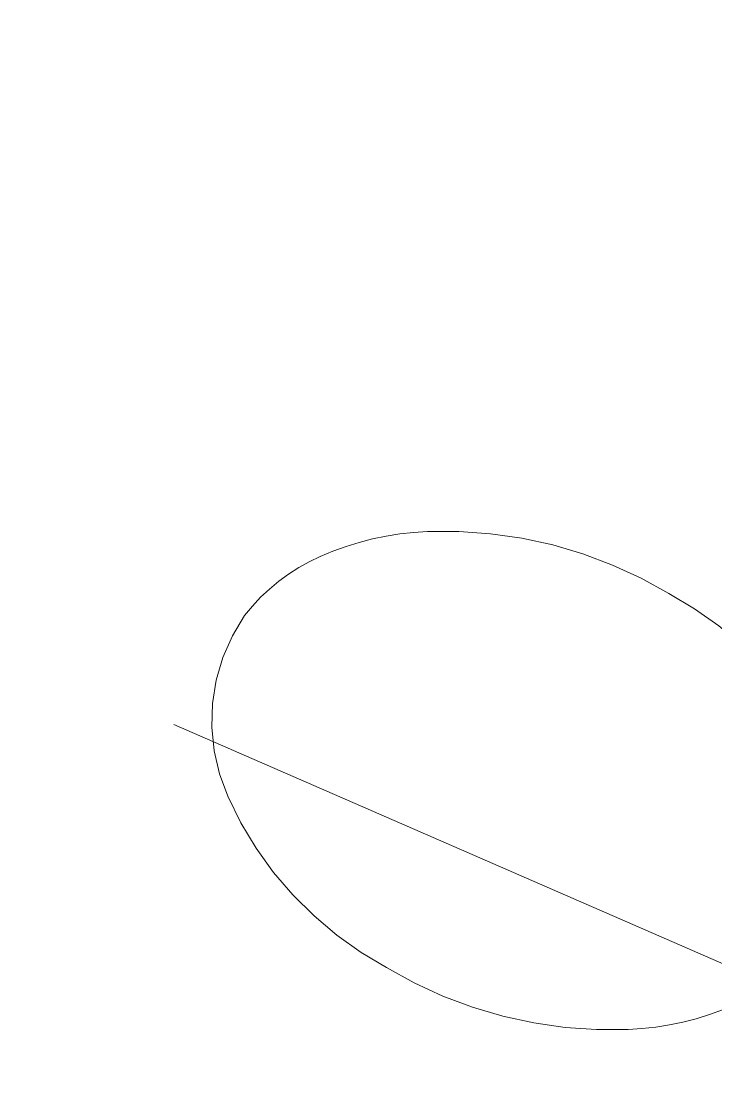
# Model space of a CAD drawing. Header units: millimetres. Extents: x -89663 to 74273, y -103666 to 18539.
# Drawn here: x -24286 to -23760, y -31972 to -31163 of the extents above; entities that cross this region are included whole.
import ezdxf
from ezdxf.enums import TextEntityAlignment as Align

# ---------------------------------------------------------------- set-up
doc = ezdxf.new("R2010")
doc.units = ezdxf.units.MM
doc.header["$MEASUREMENT"] = 0
doc.linetypes.add('Double Dashed', pattern=[1093.611073, 529.166651, -211.666656, 141.111112, -211.666656])
doc.layers.add('A-35-M_FFE_Fixed', color=7, linetype='Continuous')
doc.layers.add('New_A-15-MG_Structural_Grid_Phase_2', color=7, linetype='Continuous')
doc.layers.add('A-35-M_FFE_Fixed_Pen_No__93', color=8, linetype='Continuous', lineweight=13)
doc.layers.add('New_A-15-MG_Structural_Grid_Phase_2_Pen_No__222', color=7, linetype='Continuous', lineweight=13, true_color=0x65af33)
doc.styles.add('GENERATED_STYLE_4', font='')
doc.styles.get('GENERATED_STYLE_4').set_extended_font_data('Swis721 BT')

# ---------------------------------------------------------------- blocks, each defined once
blk = doc.blocks.new('Morph_69_1')
at = {"layer": 'A-35-M_FFE_Fixed_Pen_No__93', "linetype": 'Continuous', "flags": 128}
blk.add_lwpolyline([(-24141.62, -31697.45), (-24141.1, -31679.51), (-24138.29, -31661.79), (-24133.22, -31644.57), (-24125.98, -31628.15), (-24116.7, -31612.79), (-24110.85, -31605.73), (-24104.58, -31599.04), (-24097.91, -31592.76), (-24090.86, -31586.89), (-24083.46, -31581.47), (-24075.75, -31576.52), (-24067.74, -31572.06), (-24059.47, -31568.1), (-24049.8, -31564.08), (-24039.94, -31560.52), (-24029.93, -31557.43), (-24019.78, -31554.82), (-24009.53, -31552.69), (-23999.18, -31551.05), (-23988.76, -31549.91), (-23978.31, -31549.25), (-23954.37, -31549.2), (-23930.49, -31550.87), (-23906.8, -31554.28), (-23883.41, -31559.38), (-23860.46, -31566.17), (-23838.06, -31574.6), (-23816.32, -31584.63), (-23795.37, -31596.21), (-23775.99, -31607.71), (-23757.62, -31620.76), (-23740.38, -31635.28), (-23724.4, -31651.17), (-23709.79, -31668.33), (-23696.63, -31686.62), (-23685.03, -31705.94), (-23675.06, -31726.15), (-23668.78, -31742.97), (-23664.72, -31760.45), (-23662.93, -31778.3), (-23663.44, -31796.24), (-23666.26, -31813.97), (-23671.32, -31831.18), (-23678.56, -31847.61), (-23687.84, -31862.97), (-23693.69, -31870.03), (-23699.96, -31876.72), (-23706.63, -31883), (-23713.68, -31888.87), (-23721.08, -31894.28), (-23728.8, -31899.23), (-23736.8, -31903.7), (-23745.07, -31907.66), (-23754.75, -31911.68), (-23764.6, -31915.24), (-23774.61, -31918.33), (-23784.76, -31920.94), (-23795.02, -31923.07), (-23805.37, -31924.7), (-23815.78, -31925.85), (-23826.24, -31926.51), (-23850.17, -31926.56), (-23874.05, -31924.88), (-23897.74, -31921.48), (-23921.13, -31916.38), (-23944.08, -31909.59), (-23966.49, -31901.16), (-23988.22, -31891.13), (-24009.17, -31879.55), (-24028.55, -31868.05), (-24046.93, -31855), (-24064.16, -31840.48), (-24080.14, -31824.59), (-24094.76, -31807.43), (-24107.91, -31789.13), (-24119.51, -31769.81), (-24129.49, -31749.6), (-24135.76, -31732.79), (-24139.83, -31715.31)], close=True, dxfattribs=at)
blk = doc.blocks.new('Standard grid marker_37')
at = {"layer": 'New_A-15-MG_Structural_Grid_Phase_2_Pen_No__222', "linetype": 'Double Dashed'}
blk.add_line((705.09, 0), (11274.99, 0), dxfattribs=at)
at = {"layer": 'New_A-15-MG_Structural_Grid_Phase_2_Pen_No__222', "style": 'GENERATED_STYLE_4'}
for tag, p in [('AC_MarkerText_1_0', (-500, 43.39)), ('AC_MarkerText_1_1', (12480.09, 43.39))]:
    blk.add_attdef(tag, text='', height=350, rotation=180, dxfattribs=at).set_placement(p, align=Align.MIDDLE_CENTER)

msp = doc.modelspace()

# ---------------------------------------------------------------- block references
at = {"layer": 'A-35-M_FFE_Fixed', "linetype": 'Continuous', "lineweight": 0}
msp.add_blockref('Morph_69_1', (0, 0), dxfattribs=at)
at = {"layer": 'New_A-15-MG_Structural_Grid_Phase_2', "color": 8, "linetype": 'Continuous', "lineweight": 15, "zscale": 1000, "rotation": 156.4404115839929}
msp.add_blockref('Standard grid marker_37', (-22036.6, -32625.75), dxfattribs=at)

doc.saveas('drawing.dxf')
